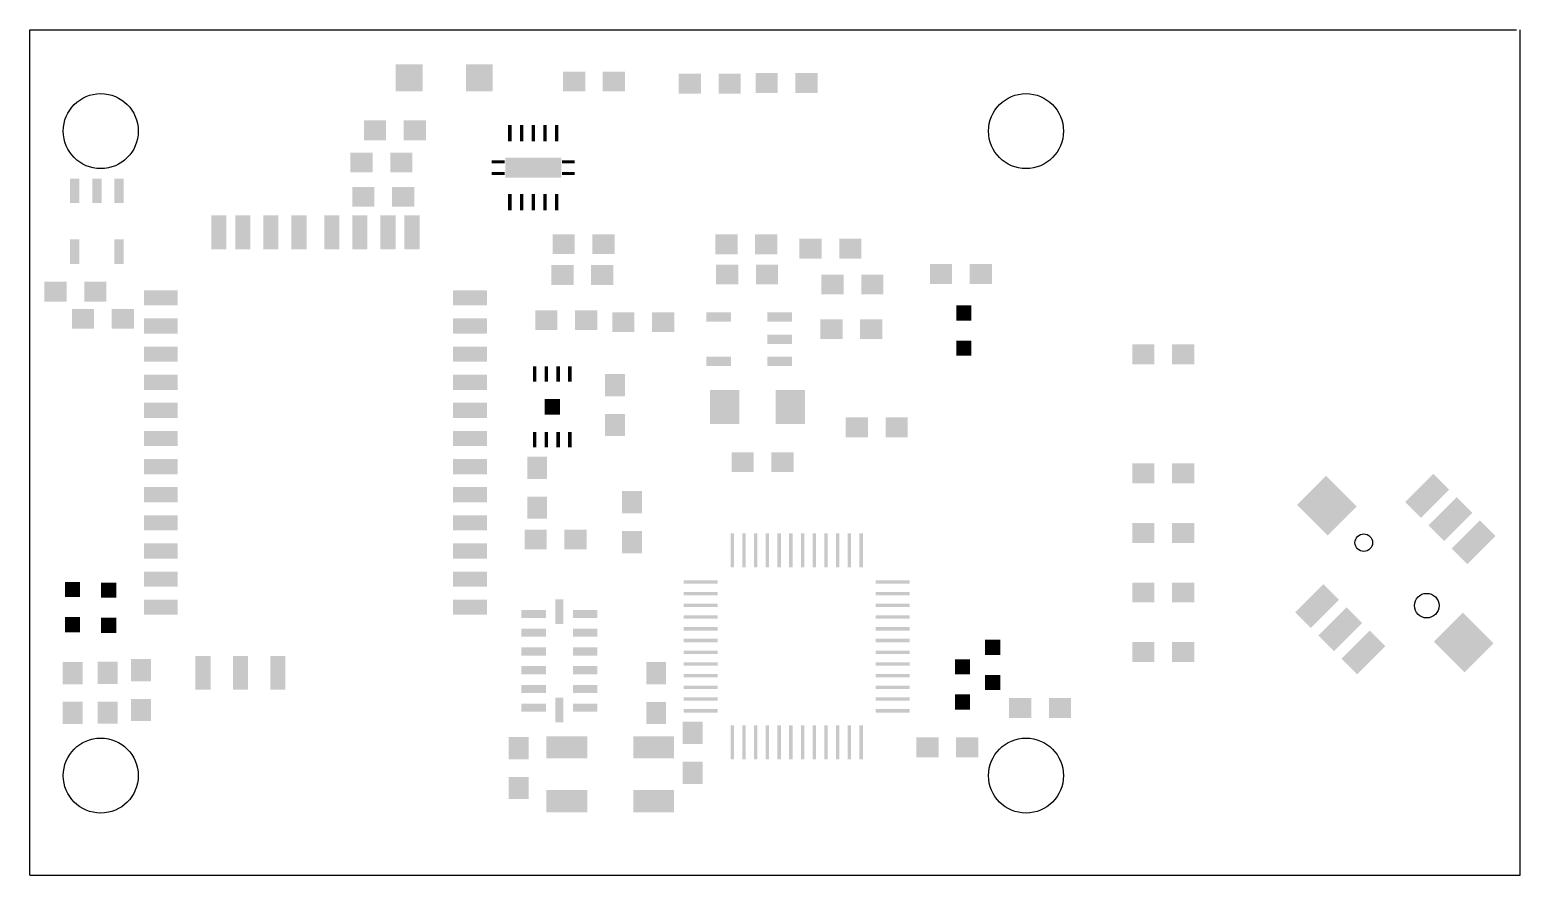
# Model space of a CAD drawing. Extents: x 0 to 63.6, y 0 to 36.1.
import ezdxf

# ---------------------------------------------------------------- set-up
doc = ezdxf.new("R2010")
doc.units = 0
doc.layers.add('20', color=7, linetype='CONTINUOUS')
doc.layers.add('31', color=253, linetype='CONTINUOUS')

# ---------------------------------------------------------------- blocks, each defined once
blk = doc.blocks.new('RECT')
blk.add_solid([(-0.5, -0.5), (0.5, -0.5), (-0.5, 0.5), (0.5, 0.5)])

msp = doc.modelspace()

# ---------------------------------------------------------------- linework, layer by layer
at = {"layer": '20'}
for p, q in [((0, 0), (0, 36.0736)), ((0, 36.0736), (63.467, 36.0736)), ((63.627, 0), (63.627, 36.068)), ((0, 0), (63.467, 0)), ((63.467, 0), (63.5, 0)), ((63.5, 0), (63.627, 0))]:
    msp.add_line(p, q, dxfattribs=at)
for centre, radius in [((3.03, 31.75), 1.6), ((42.53, 31.75), 1.6), ((56.9495, 14.1886), 0.375), ((59.6365, 11.5015), 0.525), ((3.03, 4.25), 1.6), ((42.53, 4.25), 1.6)]:
    msp.add_circle(centre, radius, dxfattribs=at)

# ---------------------------------------------------------------- block references
at = {"layer": '31'}
for p, xscale, yscale, rotation in [((16.1914, 34.0255), 1.1476, 1.1476, 270), ((19.1914, 34.0255), 1.1476, 1.1476, 270), ((28.1778, 33.7776), 0.9476, 0.8476, 180), ((29.8778, 33.7776), 0.9476, 0.8476, 180), ((14.7392, 31.781), 0.9476, 0.8476, 180), ((16.4392, 31.781), 0.9476, 0.8476, 180), ((20.4923, 31.668), 0.6976, 0.1444, 270), ((20.9923, 31.668), 0.6976, 0.1444, 270), ((21.4923, 31.668), 0.6976, 0.1444, 270), ((21.9923, 31.668), 0.6976, 0.1444, 270), ((22.4923, 31.668), 0.6976, 0.1444, 270), ((14.1617, 30.414), 0.9476, 0.8476, 180), ((15.8617, 30.414), 0.9476, 0.8476, 180), ((21.4923, 30.193), 2.3876, 0.8636, 180), ((1.914, 29.2027), 0.3976, 1.0476, 180), ((2.864, 29.2027), 0.3976, 1.0476, 180), ((3.814, 29.2027), 0.3976, 1.0476, 180), ((20.4923, 28.718), 0.6976, 0.1444, 270), ((20.9923, 28.718), 0.6976, 0.1444, 270), ((21.4923, 28.718), 0.6976, 0.1444, 270), ((21.9923, 28.718), 0.6976, 0.1444, 270), ((22.4923, 28.718), 0.6976, 0.1444, 270), ((8.0698, 27.434), 0.6476, 1.4476, 180), ((9.092, 27.434), 0.6476, 1.4476, 180), ((10.292, 27.434), 0.6476, 1.4476, 180), ((11.492, 27.434), 0.6476, 1.4476, 180), ((12.892, 27.434), 0.6476, 1.4476, 180), ((14.092, 27.434), 0.6476, 1.4476, 180), ((15.292, 27.434), 0.6476, 1.4476, 180), ((16.3142, 27.434), 0.6476, 1.4476, 180), ((1.914, 26.6025), 0.3976, 1.0476, 180), ((3.814, 26.6025), 0.3976, 1.0476, 180), ((22.789, 26.9295), 0.9476, 0.8476, 180), ((24.489, 26.9295), 0.9476, 0.8476, 180), ((29.7389, 26.923), 0.9476, 0.8476, 180), ((31.4389, 26.923), 0.9476, 0.8476, 180), ((38.901, 25.654), 0.9476, 0.8476, 180), ((40.601, 25.654), 0.9476, 0.8476, 180), ((5.592, 24.634), 0.6476, 1.4476, 90), ((18.792, 24.634), 0.6476, 1.4476, 270), ((5.592, 23.434), 0.6476, 1.4476, 90), ((18.792, 23.434), 0.6476, 1.4476, 270), ((29.4086, 23.8225), 0.3976, 1.0476, 90), ((32.0088, 23.8225), 0.3976, 1.0476, 90), ((32.0088, 22.8725), 0.3976, 1.0476, 90), ((5.592, 22.234), 0.6476, 1.4476, 90), ((18.792, 22.234), 0.6476, 1.4476, 270), ((21.5553, 21.3849), 0.6476, 0.1476, 270), ((22.0553, 21.3849), 0.6476, 0.1476, 270), ((22.5553, 21.3849), 0.6476, 0.1476, 270), ((23.0553, 21.3849), 0.6476, 0.1476, 270), ((29.4086, 21.9225), 0.3976, 1.0476, 90), ((32.0088, 21.9225), 0.3976, 1.0476, 90), ((5.592, 21.034), 0.6476, 1.4476, 90), ((18.792, 21.034), 0.6476, 1.4476, 270), ((24.983, 20.9112), 0.9476, 0.8476, 270), ((29.6661, 19.9828), 1.4476, 1.2476, 270), ((32.4661, 19.9828), 1.4476, 1.2476, 270), ((5.592, 19.834), 0.6476, 1.4476, 90), ((18.792, 19.834), 0.6476, 1.4476, 270), ((22.3053, 19.9849), 0.6604, 0.6604, 270), ((24.983, 19.2112), 0.9476, 0.8476, 270), ((5.592, 18.634), 0.6476, 1.4476, 90), ((18.792, 18.634), 0.6476, 1.4476, 270), ((21.5553, 18.5849), 0.6476, 0.1476, 270), ((22.0553, 18.5849), 0.6476, 0.1476, 270), ((22.5553, 18.5849), 0.6476, 0.1476, 270), ((23.0553, 18.5849), 0.6476, 0.1476, 270), ((21.6606, 17.3809), 0.9476, 0.8476, 270), ((30.4306, 17.6259), 0.9476, 0.8476, 180), ((32.1306, 17.6259), 0.9476, 0.8476, 180), ((5.592, 17.434), 0.6476, 1.4476, 90), ((18.792, 17.434), 0.6476, 1.4476, 270), ((5.592, 16.234), 0.6476, 1.4476, 90), ((18.792, 16.234), 0.6476, 1.4476, 270), ((55.3726, 15.7654), 1.7476, 1.8476, 45), ((59.6542, 16.1861), 1.6976, 0.9476, 45), ((21.6606, 15.6809), 0.9476, 0.8476, 270), ((25.7067, 15.9145), 0.9476, 0.8476, 90), ((60.6441, 15.1962), 1.6976, 0.9476, 45), ((5.592, 15.034), 0.6476, 1.4476, 90), ((18.792, 15.034), 0.6476, 1.4476, 270), ((21.5974, 14.3236), 0.9476, 0.8476, 180), ((23.2974, 14.3236), 0.9476, 0.8476, 180), ((25.7067, 14.2145), 0.9476, 0.8476, 90), ((61.6341, 14.2062), 1.6976, 0.9476, 45), ((5.592, 13.834), 0.6476, 1.4476, 90), ((18.792, 13.834), 0.6476, 1.4476, 270), ((29.9903, 13.8638), 1.4476, 0.1476, 270), ((30.4903, 13.8638), 1.4476, 0.1476, 270), ((30.9903, 13.8638), 1.4476, 0.1476, 270), ((31.4903, 13.8638), 1.4476, 0.1476, 270), ((31.9903, 13.8638), 1.4476, 0.1476, 270), ((32.4903, 13.8638), 1.4476, 0.1476, 270), ((32.9903, 13.8638), 1.4476, 0.1476, 270), ((33.4903, 13.8638), 1.4476, 0.1476, 270), ((33.9903, 13.8638), 1.4476, 0.1476, 270), ((34.4903, 13.8638), 1.4476, 0.1476, 270), ((34.9903, 13.8638), 1.4476, 0.1476, 270), ((35.4903, 13.8638), 1.4476, 0.1476, 270), ((5.592, 12.634), 0.6476, 1.4476, 90), ((18.792, 12.634), 0.6476, 1.4476, 270), ((1.8222, 12.1892), 0.6476, 0.6476, 180), ((3.3639, 12.1603), 0.6476, 0.6476, 180), ((28.6403, 12.5138), 0.1476, 1.4476, 270), ((36.8403, 12.5138), 0.1476, 1.4476, 270), ((54.9519, 11.4839), 1.6976, 0.9476, 45), ((5.592, 11.434), 0.6476, 1.4476, 90), ((18.792, 11.434), 0.6476, 1.4476, 270), ((22.6084, 11.2454), 0.3476, 1.0476, 180), ((28.6403, 12.0138), 0.1476, 1.4476, 270), ((28.6403, 11.5138), 0.1476, 1.4476, 270), ((36.8403, 12.0138), 0.1476, 1.4476, 270), ((36.8403, 11.5138), 0.1476, 1.4476, 270), ((1.8222, 10.6892), 0.6476, 0.6476, 180), ((3.3639, 10.6603), 0.6476, 0.6476, 180), ((21.5084, 11.1454), 0.3476, 1.0476, 90), ((23.7084, 11.1454), 0.3476, 1.0476, 90), ((28.6403, 11.0138), 0.1476, 1.4476, 270), ((36.8403, 11.0138), 0.1476, 1.4476, 270), ((55.9419, 10.4939), 1.6976, 0.9476, 45), ((61.2134, 9.9247), 1.7476, 1.8476, 45), ((21.5084, 10.3454), 0.3476, 1.0476, 270), ((23.7084, 10.3454), 0.3476, 1.0476, 90), ((28.6403, 10.5138), 0.1476, 1.4476, 270), ((36.8403, 10.5138), 0.1476, 1.4476, 270), ((56.9318, 9.504), 1.6976, 0.9476, 45), ((21.5084, 9.5454), 0.3476, 1.0476, 270), ((23.7084, 9.5454), 0.3476, 1.0476, 90), ((28.6403, 10.0138), 0.1476, 1.4476, 270), ((28.6403, 9.5138), 0.1476, 1.4476, 270), ((36.8403, 10.0138), 0.1476, 1.4476, 270), ((36.8403, 9.5138), 0.1476, 1.4476, 270), ((41.1034, 9.7205), 0.6476, 0.6476, 180), ((1.8302, 8.6241), 0.9476, 0.8476, 90), ((3.3257, 8.6356), 0.9476, 0.8476, 90), ((4.7433, 8.7468), 0.9476, 0.8476, 90), ((7.392, 8.634), 0.6476, 1.4476, 180), ((8.992, 8.634), 0.6476, 1.4476, 180), ((10.592, 8.634), 0.6476, 1.4476, 180), ((21.5084, 8.7454), 0.3476, 1.0476, 270), ((23.7084, 8.7454), 0.3476, 1.0476, 90), ((26.7402, 8.6204), 0.9476, 0.8476, 270), ((28.6403, 9.0138), 0.1476, 1.4476, 270), ((36.8403, 9.0138), 0.1476, 1.4476, 270), ((39.8211, 8.8903), 0.6476, 0.6476, 180), ((28.6403, 8.5138), 0.1476, 1.4476, 270), ((36.8403, 8.5138), 0.1476, 1.4476, 270), ((41.1034, 8.2205), 0.6476, 0.6476, 180), ((21.5084, 7.9454), 0.3476, 1.0476, 270), ((23.7084, 7.9454), 0.3476, 1.0476, 270), ((28.6403, 8.0138), 0.1476, 1.4476, 270), ((36.8403, 8.0138), 0.1476, 1.4476, 270), ((39.8211, 7.3903), 0.6476, 0.6476, 180), ((1.8302, 6.9241), 0.9476, 0.8476, 90), ((3.3257, 6.9356), 0.9476, 0.8476, 90), ((4.7433, 7.0468), 0.9476, 0.8476, 90), ((21.5084, 7.1454), 0.3476, 1.0476, 270), ((23.7084, 7.1454), 0.3476, 1.0476, 270), ((26.7402, 6.9204), 0.9476, 0.8476, 270), ((28.6403, 7.5138), 0.1476, 1.4476, 270), ((28.6403, 7.0138), 0.1476, 1.4476, 270), ((36.8403, 7.5138), 0.1476, 1.4476, 270), ((36.8403, 7.0138), 0.1476, 1.4476, 270), ((42.2818, 7.133), 0.9476, 0.8476, 180), ((43.9818, 7.133), 0.9476, 0.8476, 180), ((28.3018, 6.0701), 0.9476, 0.8476, 90), ((29.9903, 5.6638), 1.4476, 0.1476, 270), ((30.4903, 5.6638), 1.4476, 0.1476, 270), ((30.9903, 5.6638), 1.4476, 0.1476, 270), ((31.4903, 5.6638), 1.4476, 0.1476, 270), ((31.9903, 5.6638), 1.4476, 0.1476, 270), ((32.4903, 5.6638), 1.4476, 0.1476, 270), ((32.9903, 5.6638), 1.4476, 0.1476, 270), ((33.4903, 5.6638), 1.4476, 0.1476, 270), ((33.9903, 5.6638), 1.4476, 0.1476, 270), ((34.4903, 5.6638), 1.4476, 0.1476, 270), ((34.9903, 5.6638), 1.4476, 0.1476, 270), ((35.4903, 5.6638), 1.4476, 0.1476, 270), ((20.8669, 5.419), 0.9476, 0.8476, 270), ((22.9322, 5.4576), 1.7476, 0.9476, 180), ((26.6322, 5.4576), 1.7476, 0.9476, 180), ((38.3199, 5.4577), 0.9476, 0.8476, 180), ((40.0199, 5.4577), 0.9476, 0.8476, 180), ((28.3018, 4.3701), 0.9476, 0.8476, 90), ((20.8669, 3.719), 0.9476, 0.8476, 270), ((22.9322, 3.1576), 1.7476, 0.9476, 180), ((26.6322, 3.1576), 1.7476, 0.9476, 180)]:
    msp.add_blockref('RECT', p, dxfattribs=dict(at, xscale=xscale, yscale=yscale, rotation=rotation))
for p, xscale, yscale in [((23.2356, 33.8709), 0.9476, 0.8476), ((24.9356, 33.8709), 0.9476, 0.8476), ((31.4561, 33.8025), 0.9476, 0.8476), ((33.1561, 33.8025), 0.9476, 0.8476), ((19.9923, 30.443), 0.5476, 0.1276), ((19.9923, 29.943), 0.5476, 0.1276), ((22.9923, 30.443), 0.5476, 0.1276), ((22.9923, 29.943), 0.5476, 0.1276), ((14.2378, 28.9447), 0.9476, 0.8476), ((15.9378, 28.9447), 0.9476, 0.8476), ((33.3314, 26.7319), 0.9476, 0.8476), ((35.0314, 26.7319), 0.9476, 0.8476), ((22.7387, 25.6124), 0.9476, 0.8476), ((24.4387, 25.6124), 0.9476, 0.8476), ((29.7691, 25.6344), 0.9476, 0.8476), ((31.4691, 25.6344), 0.9476, 0.8476), ((34.2673, 25.203), 0.9476, 0.8476), ((35.9673, 25.203), 0.9476, 0.8476), ((1.0978, 24.9041), 0.9476, 0.8476), ((2.7978, 24.9041), 0.9476, 0.8476), ((39.878, 23.991), 0.6476, 0.6476), ((2.2691, 23.7396), 0.9476, 0.8476), ((3.9691, 23.7396), 0.9476, 0.8476), ((22.0519, 23.6816), 0.9476, 0.8476), ((23.7519, 23.6816), 0.9476, 0.8476), ((25.3411, 23.6007), 0.9476, 0.8476), ((27.0411, 23.6007), 0.9476, 0.8476), ((34.2231, 23.3018), 0.9476, 0.8476), ((35.9231, 23.3018), 0.9476, 0.8476), ((39.878, 22.491), 0.6476, 0.6476), ((47.537, 22.225), 0.9476, 0.8476), ((49.237, 22.225), 0.9476, 0.8476), ((35.3078, 19.1139), 0.9476, 0.8476), ((37.0078, 19.1139), 0.9476, 0.8476), ((47.537, 17.145), 0.9476, 0.8476), ((49.237, 17.145), 0.9476, 0.8476), ((47.537, 14.605), 0.9476, 0.8476), ((49.237, 14.605), 0.9476, 0.8476), ((47.537, 12.065), 0.9476, 0.8476), ((49.237, 12.065), 0.9476, 0.8476), ((47.537, 9.525), 0.9476, 0.8476), ((49.237, 9.525), 0.9476, 0.8476), ((22.6084, 7.0454), 0.3476, 1.0476)]:
    msp.add_blockref('RECT', p, dxfattribs=dict(at, xscale=xscale, yscale=yscale))

doc.saveas('drawing.dxf')
